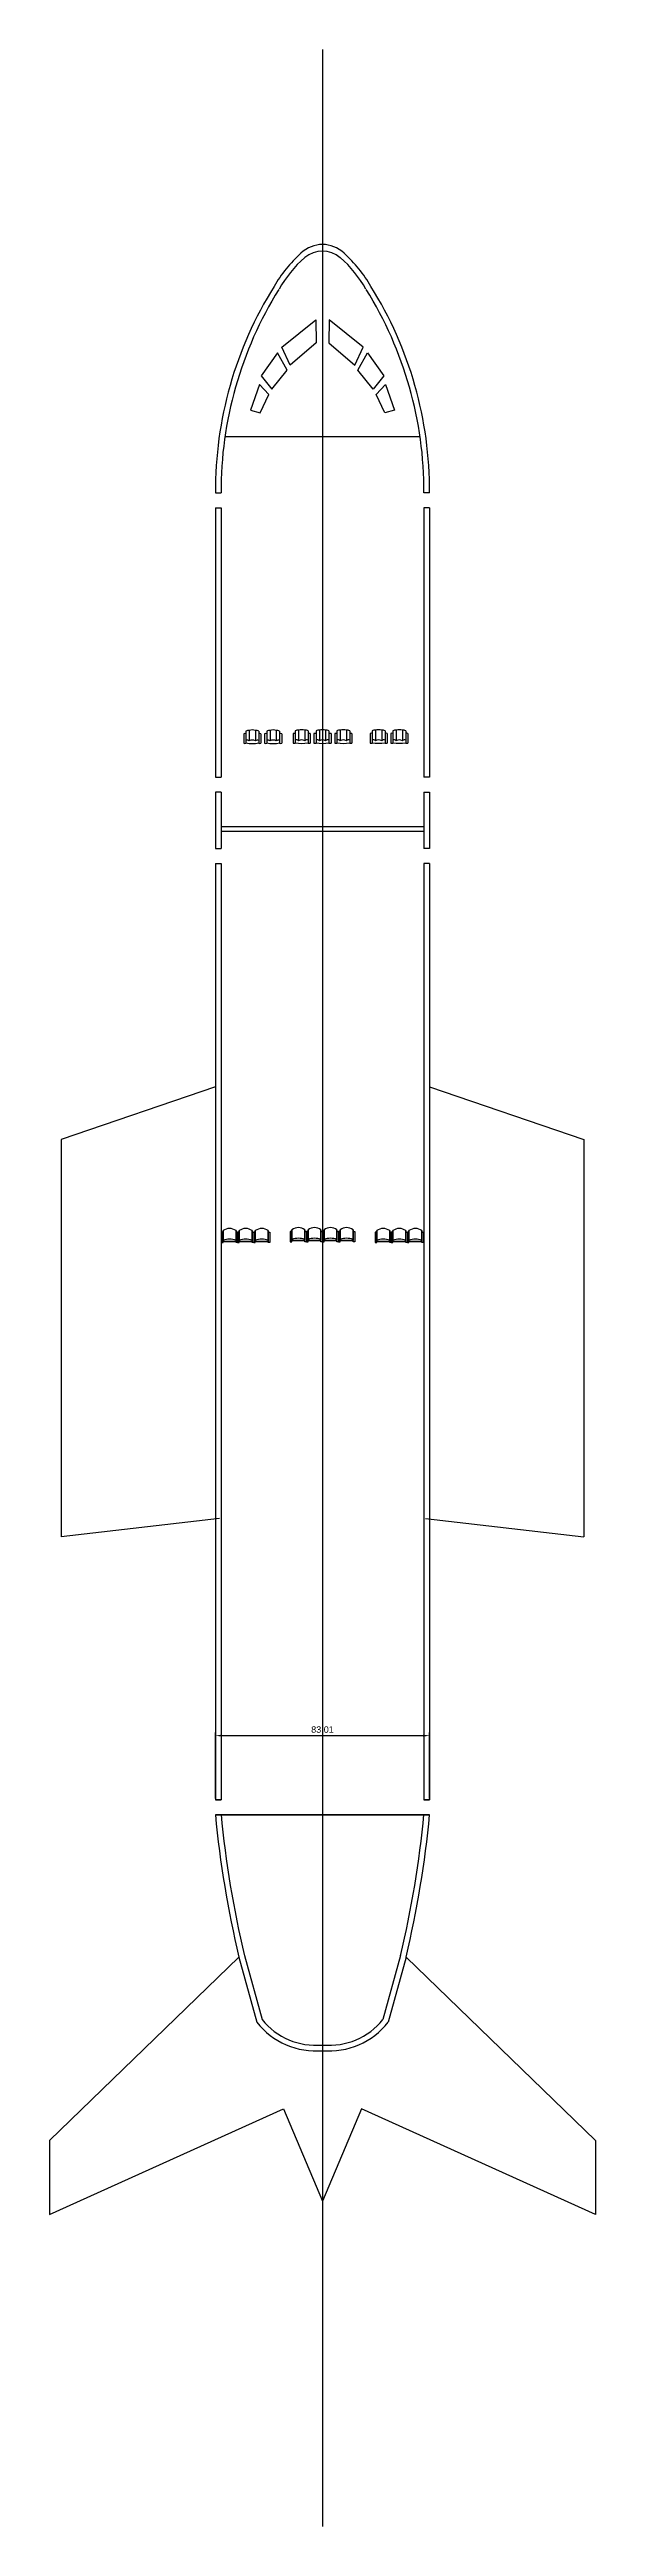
# Model space of a CAD drawing. Header units: millimetres. Extents: x 3162 to 3374, y 1454 to 2415.
import ezdxf

# ---------------------------------------------------------------- set-up
doc = ezdxf.new("R2010")
doc.units = ezdxf.units.MM
for name, color, linetype in [('fotele', 7, 'Continuous'), ('Kadłub', 1, 'Continuous'), ('korytarz', 253, 'Continuous'), ('skrzydła', 3, 'Continuous'), ('srodek', 251, 'Continuous'), ('szyby', 4, 'Continuous')]:
    doc.layers.add(name, color=color, linetype=linetype)
doc.styles.get("Standard").update_dxf_attribs({"font": 'Arial.ttf'})
doc.dimstyles.new('ISO-25', dxfattribs={"dimtxt": 2.5, "dimasz": 2.5, "dimexe": 1.25, "dimexo": 0.625, "dimtad": 1, "dimtxsty": 'Standard', "dimcen": 2.5, "dimadec": 0, "dimazin": 0, "dimtfac": 1, "dimtmove": 0, "dimatfit": 3, "dimfxl": 1, "dimarcsym": 0})

# ---------------------------------------------------------------- blocks, each defined once
blk = doc.blocks.new('*D29')
at = {"layer": 'Defpoints', "color": 0, "transparency": 16777216}
for p in [(3309.81, 1760.92), (3226.8, 1735.97), (3309.81, 1735.97)]:
    blk.add_point(p, dxfattribs=at)
at = {"layer": 'srodek', "color": 0, "lineweight": -2, "transparency": 16777216}
for p, q in [((3226.8, 1736.6), (3226.8, 1762.17)), ((3229.3, 1760.92), (3307.31, 1760.92)), ((3309.81, 1736.6), (3309.81, 1762.17))]:
    blk.add_line(p, q, dxfattribs=at)
at = {"layer": 'srodek', "color": 0, "transparency": 16777216}
for points in [[(3229.3, 1761.34), (3229.3, 1760.5), (3226.8, 1760.92)], [(3307.31, 1761.34), (3307.31, 1760.5), (3309.81, 1760.92)]]:
    blk.add_solid(points, dxfattribs=at)
at = {"layer": 'srodek', "color": 0, "transparency": 16777216, "insert": (3268.3, 1763.05), "char_height": 2.5, "attachment_point": 5}
blk.add_mtext('83,01', dxfattribs=at)

msp = doc.modelspace()

# ---------------------------------------------------------------- linework, layer by layer
at = {"layer": 'fotele'}
for p, q in [((3237.824, 2149.437), (3237.824, 2145.782)), ((3238.628, 2150.516), (3238.628, 2145.782)), ((3239.921, 2150.74), (3239.921, 2146.678)), ((3242.336, 2150.74), (3242.336, 2146.678)), ((3243.628, 2150.516), (3243.628, 2145.918)), ((3243.628, 2150.516), (3243.628, 2145.782)), ((3244.433, 2149.437), (3244.433, 2145.782)), ((3245.876, 2149.437), (3245.876, 2145.782)), ((3246.681, 2150.516), (3246.681, 2145.782)), ((3247.974, 2150.74), (3247.974, 2146.678)), ((3250.389, 2150.74), (3250.389, 2146.678)), ((3251.681, 2150.516), (3251.681, 2145.918)), ((3251.681, 2150.516), (3251.681, 2145.782)), ((3252.486, 2149.437), (3252.486, 2145.782)), ((3256.947, 2149.506), (3256.947, 2145.851)), ((3257.752, 2150.585), (3257.752, 2145.851)), ((3259.044, 2150.808), (3259.044, 2146.746)), ((3261.46, 2150.808), (3261.46, 2146.746)), ((3262.752, 2150.585), (3262.752, 2145.986)), ((3262.752, 2150.585), (3262.752, 2145.851)), ((3263.557, 2149.506), (3263.557, 2145.851)), ((3265, 2149.506), (3265, 2145.851)), ((3265.805, 2150.585), (3265.805, 2145.851)), ((3267.097, 2150.808), (3267.097, 2146.746)), ((3269.513, 2150.808), (3269.513, 2146.746)), ((3270.805, 2150.585), (3270.805, 2145.986)), ((3270.805, 2150.585), (3270.805, 2145.851)), ((3271.61, 2149.506), (3271.61, 2145.851)), ((3273.053, 2149.506), (3273.053, 2145.851)), ((3273.858, 2150.585), (3273.858, 2145.986)), ((3273.858, 2150.585), (3273.858, 2145.851)), ((3275.15, 2150.808), (3275.15, 2146.746)), ((3277.566, 2150.808), (3277.566, 2146.746)), ((3278.858, 2150.585), (3278.858, 2145.851)), ((3279.663, 2149.506), (3279.663, 2145.851)), ((3286.736, 2149.516), (3286.736, 2145.862)), ((3287.541, 2150.595), (3287.541, 2145.862)), ((3288.833, 2150.819), (3288.833, 2146.757)), ((3291.249, 2150.819), (3291.249, 2146.757)), ((3292.541, 2150.595), (3292.541, 2145.997)), ((3292.541, 2150.595), (3292.541, 2145.862)), ((3293.346, 2149.516), (3293.346, 2145.862)), ((3294.789, 2149.516), (3294.789, 2145.862)), ((3295.594, 2150.595), (3295.594, 2145.862)), ((3296.886, 2150.819), (3296.886, 2146.757)), ((3299.301, 2150.819), (3299.301, 2146.757)), ((3300.594, 2150.595), (3300.594, 2145.997)), ((3300.594, 2150.595), (3300.594, 2145.862)), ((3301.399, 2149.516), (3301.399, 2145.862)), ((3229.786, 1956.109), (3229.167, 1956.109)), ((3229.167, 1956.109), (3229.167, 1952.59)), ((3229.167, 1952.59), (3229.167, 1952.109)), ((3229.167, 1952.109), (3229.786, 1952.109)), ((3229.786, 1956.762), (3229.786, 1955.774)), ((3229.786, 1952.109), (3229.786, 1952.59)), ((3234.786, 1956.762), (3234.786, 1955.774)), ((3234.786, 1956.109), (3235.405, 1956.109)), ((3234.786, 1952.109), (3234.786, 1952.59)), ((3235.405, 1952.109), (3234.786, 1952.109)), ((3235.405, 1956.109), (3235.405, 1952.59)), ((3236.024, 1956.109), (3235.405, 1956.109)), ((3235.405, 1956.109), (3235.405, 1952.59)), ((3235.405, 1952.59), (3235.405, 1952.109)), ((3235.405, 1952.59), (3235.405, 1952.109)), ((3235.405, 1952.109), (3236.024, 1952.109)), ((3236.024, 1956.762), (3236.024, 1955.774)), ((3236.024, 1952.109), (3236.024, 1952.59)), ((3241.024, 1956.762), (3241.024, 1955.774)), ((3241.024, 1956.109), (3241.642, 1956.109)), ((3241.024, 1952.109), (3241.024, 1952.59)), ((3241.642, 1952.109), (3241.024, 1952.109)), ((3241.642, 1956.109), (3241.642, 1952.59)), ((3242.261, 1956.109), (3241.642, 1956.109)), ((3241.642, 1952.59), (3241.642, 1952.109)), ((3241.642, 1952.109), (3242.261, 1952.109)), ((3242.261, 1956.762), (3242.261, 1955.774)), ((3242.261, 1952.109), (3242.261, 1952.59)), ((3247.261, 1956.762), (3247.261, 1955.774)), ((3247.261, 1956.109), (3247.88, 1956.109)), ((3247.261, 1952.109), (3247.261, 1952.59)), ((3247.88, 1952.109), (3247.261, 1952.109)), ((3247.88, 1956.109), (3247.88, 1952.59)), ((3247.88, 1952.59), (3247.88, 1952.109)), ((3256.449, 1956.441), (3255.83, 1956.441)), ((3255.83, 1956.441), (3255.83, 1952.922)), ((3255.83, 1952.922), (3255.83, 1952.441)), ((3255.83, 1952.441), (3256.449, 1952.441)), ((3256.449, 1957.093), (3256.449, 1956.106)), ((3256.449, 1952.441), (3256.449, 1952.922)), ((3261.449, 1957.093), (3261.449, 1956.106)), ((3261.449, 1956.441), (3262.067, 1956.441)), ((3261.449, 1952.441), (3261.449, 1952.922)), ((3262.067, 1952.441), (3261.449, 1952.441)), ((3262.067, 1956.441), (3262.067, 1952.922)), ((3262.686, 1956.441), (3262.067, 1956.441)), ((3262.067, 1956.441), (3262.067, 1952.922)), ((3262.067, 1952.922), (3262.067, 1952.441)), ((3262.067, 1952.922), (3262.067, 1952.441)), ((3262.067, 1952.441), (3262.686, 1952.441)), ((3262.686, 1957.093), (3262.686, 1956.106)), ((3262.686, 1952.441), (3262.686, 1952.922)), ((3267.686, 1957.093), (3267.686, 1956.106)), ((3267.686, 1956.441), (3268.305, 1956.441)), ((3267.686, 1952.441), (3267.686, 1952.922)), ((3268.305, 1952.441), (3267.686, 1952.441)), ((3268.305, 1956.681), (3268.305, 1953.162)), ((3268.305, 1956.441), (3268.305, 1952.922)), ((3268.923, 1956.441), (3268.305, 1956.441)), ((3268.305, 1953.162), (3268.305, 1952.681)), ((3268.305, 1952.922), (3268.305, 1952.441)), ((3268.305, 1952.441), (3268.923, 1952.441)), ((3268.923, 1957.093), (3268.923, 1956.106)), ((3268.923, 1952.441), (3268.923, 1952.922)), ((3273.923, 1957.093), (3273.923, 1956.106)), ((3273.923, 1956.441), (3274.542, 1956.441)), ((3273.923, 1952.441), (3273.923, 1952.922)), ((3274.542, 1952.441), (3273.923, 1952.441)), ((3274.542, 1956.441), (3274.542, 1952.922)), ((3275.161, 1956.441), (3274.542, 1956.441)), ((3274.542, 1956.441), (3274.542, 1952.922)), ((3274.542, 1952.922), (3274.542, 1952.441)), ((3274.542, 1952.922), (3274.542, 1952.441)), ((3274.542, 1952.441), (3275.161, 1952.441)), ((3275.161, 1957.093), (3275.161, 1956.106)), ((3275.161, 1952.441), (3275.161, 1952.922)), ((3280.161, 1957.093), (3280.161, 1956.106)), ((3280.161, 1956.441), (3280.78, 1956.441)), ((3280.161, 1952.441), (3280.161, 1952.922)), ((3280.78, 1952.441), (3280.161, 1952.441)), ((3280.78, 1956.441), (3280.78, 1952.922)), ((3280.78, 1952.922), (3280.78, 1952.441)), ((3289.349, 1956.109), (3288.73, 1956.109)), ((3288.73, 1956.109), (3288.73, 1952.59)), ((3288.73, 1952.59), (3288.73, 1952.109)), ((3288.73, 1952.109), (3289.349, 1952.109)), ((3289.349, 1956.762), (3289.349, 1955.774)), ((3289.349, 1952.109), (3289.349, 1952.59)), ((3294.349, 1956.762), (3294.349, 1955.774)), ((3294.349, 1956.109), (3294.967, 1956.109)), ((3294.349, 1952.109), (3294.349, 1952.59)), ((3294.967, 1952.109), (3294.349, 1952.109)), ((3295.586, 1956.109), (3294.967, 1956.109)), ((3294.967, 1956.109), (3294.967, 1952.59)), ((3294.967, 1952.59), (3294.967, 1952.109)), ((3294.967, 1952.109), (3295.586, 1952.109)), ((3295.586, 1956.762), (3295.586, 1955.774)), ((3295.586, 1952.109), (3295.586, 1952.59)), ((3300.586, 1956.762), (3300.586, 1955.774)), ((3300.586, 1956.109), (3301.205, 1956.109)), ((3300.586, 1952.109), (3300.586, 1952.59)), ((3301.205, 1952.109), (3300.586, 1952.109)), ((3301.823, 1956.109), (3301.205, 1956.109)), ((3301.205, 1956.109), (3301.205, 1952.59)), ((3301.205, 1956.109), (3301.205, 1952.59)), ((3301.205, 1952.59), (3301.205, 1952.109)), ((3301.205, 1952.59), (3301.205, 1952.109)), ((3301.205, 1952.109), (3301.823, 1952.109)), ((3301.823, 1956.762), (3301.823, 1955.774)), ((3301.823, 1952.109), (3301.823, 1952.59)), ((3306.823, 1956.762), (3306.823, 1955.774)), ((3306.823, 1956.109), (3307.442, 1956.109)), ((3306.823, 1952.109), (3306.823, 1952.59)), ((3307.442, 1952.109), (3306.823, 1952.109)), ((3307.442, 1956.109), (3307.442, 1952.59)), ((3307.442, 1952.59), (3307.442, 1952.109))]:
    msp.add_line(p, q, dxfattribs=at)
for points in [[(3229.786, 1956.762), (3229.786, 1952.59), (3234.786, 1952.59), (3234.786, 1956.762)], [(3234.786, 1956.762), (3234.786, 1952.59), (3229.786, 1952.59), (3229.786, 1956.762)], [(3236.024, 1956.762), (3236.024, 1952.59), (3241.024, 1952.59), (3241.024, 1956.762)], [(3241.024, 1956.762), (3241.024, 1952.59), (3236.024, 1952.59), (3236.024, 1956.762)], [(3242.261, 1956.762), (3242.261, 1952.59), (3247.261, 1952.59), (3247.261, 1956.762)], [(3247.261, 1956.762), (3247.261, 1952.59), (3242.261, 1952.59), (3242.261, 1956.762)], [(3256.449, 1957.093), (3256.449, 1952.922), (3261.449, 1952.922), (3261.449, 1957.093)], [(3261.449, 1957.093), (3261.449, 1952.922), (3256.449, 1952.922), (3256.449, 1957.093)], [(3262.686, 1957.093), (3262.686, 1952.922), (3267.686, 1952.922), (3267.686, 1957.093)], [(3267.686, 1957.093), (3267.686, 1952.922), (3262.686, 1952.922), (3262.686, 1957.093)], [(3268.923, 1957.093), (3268.923, 1952.922), (3273.923, 1952.922), (3273.923, 1957.093)], [(3273.923, 1957.093), (3273.923, 1952.922), (3268.923, 1952.922), (3268.923, 1957.093)], [(3275.161, 1957.093), (3275.161, 1952.922), (3280.161, 1952.922), (3280.161, 1957.093)], [(3280.161, 1957.093), (3280.161, 1952.922), (3275.161, 1952.922), (3275.161, 1957.093)], [(3294.349, 1956.762), (3294.349, 1952.59), (3289.349, 1952.59), (3289.349, 1956.762)], [(3289.349, 1956.762), (3289.349, 1952.59), (3294.349, 1952.59), (3294.349, 1956.762)], [(3300.586, 1956.762), (3300.586, 1952.59), (3295.586, 1952.59), (3295.586, 1956.762)], [(3295.586, 1956.762), (3295.586, 1952.59), (3300.586, 1952.59), (3300.586, 1956.762)], [(3306.823, 1956.762), (3306.823, 1952.59), (3301.823, 1952.59), (3301.823, 1956.762)], [(3301.823, 1956.762), (3301.823, 1952.59), (3306.823, 1952.59), (3306.823, 1956.762)]]:
    msp.add_lwpolyline(points, dxfattribs=at)
for centre, radius, start, end in [((3238.226, 2148.753), 0.794, 59.549067, 120.450933), ((3238.226, 2146.467), 0.794, 239.549067, 300.450933), ((3239.661, 2148.395), 2.359, 83.676976, 115.945564), ((3239.102, 2145.764), 1.227, 48.129233, 112.706513), ((3241.128, 2158.06), 12.397, 258.365638, 281.634362), ((3241.128, 2158.06), 12.397, 258.365638, 281.634362), ((3241.128, 2146.73), 4.188, 73.235777, 106.764223), ((3241.128, 2146.73), 4.188, 73.235777, 106.764223), ((3241.128, 2144.405), 2.574, 62.014413, 117.985587), ((3242.596, 2148.395), 2.359, 64.054436, 96.323024), ((3243.155, 2145.764), 1.227, 67.293487, 131.870767), ((3243.155, 2145.764), 1.227, 67.293487, 131.870767), ((3244.031, 2148.753), 0.794, 59.549067, 120.450933), ((3244.031, 2146.467), 0.794, 239.549067, 300.450933), ((3246.279, 2148.753), 0.794, 59.549067, 120.450933), ((3246.279, 2146.467), 0.794, 239.549067, 300.450933), ((3247.714, 2148.395), 2.359, 83.676976, 115.945564), ((3247.155, 2145.764), 1.227, 48.129233, 112.706513), ((3249.181, 2158.06), 12.397, 258.365638, 281.634362), ((3249.181, 2158.06), 12.397, 258.365638, 281.634362), ((3249.181, 2146.73), 4.188, 73.235777, 106.764223), ((3249.181, 2146.73), 4.188, 73.235777, 106.764223), ((3249.181, 2144.405), 2.574, 62.014413, 117.985587), ((3250.649, 2148.395), 2.359, 64.054436, 96.323024), ((3251.208, 2145.764), 1.227, 67.293487, 131.870767), ((3251.208, 2145.764), 1.227, 67.293487, 131.870767), ((3252.084, 2148.753), 0.794, 59.549067, 120.450933), ((3252.084, 2146.467), 0.794, 239.549067, 300.450933), ((3257.349, 2148.821), 0.794, 59.549067, 120.450933), ((3257.349, 2146.536), 0.794, 239.549067, 300.450933), ((3258.784, 2148.463), 2.359, 83.676976, 115.945564), ((3258.225, 2145.833), 1.227, 48.129233, 112.706513), ((3260.252, 2158.128), 12.397, 258.365638, 281.634362), ((3260.252, 2158.128), 12.397, 258.365638, 281.634362), ((3260.252, 2146.798), 4.188, 73.235777, 106.764223), ((3260.252, 2146.798), 4.188, 73.235777, 106.764223), ((3260.252, 2144.473), 2.574, 62.014413, 117.985587), ((3261.72, 2148.463), 2.359, 64.054436, 96.323024), ((3262.278, 2145.833), 1.227, 67.293487, 131.870767), ((3262.278, 2145.833), 1.227, 67.293487, 131.870767), ((3263.154, 2148.821), 0.794, 59.549067, 120.450933), ((3263.154, 2146.536), 0.794, 239.549067, 300.450933), ((3265.402, 2148.821), 0.794, 59.549067, 120.450933), ((3265.402, 2146.536), 0.794, 239.549067, 300.450933), ((3266.837, 2148.463), 2.359, 83.676976, 115.945564), ((3266.278, 2145.833), 1.227, 48.129233, 112.706513), ((3268.305, 2158.128), 12.397, 258.365638, 281.634362), ((3268.305, 2158.128), 12.397, 258.365638, 281.634362), ((3268.305, 2146.798), 4.188, 73.235777, 106.764223), ((3268.305, 2146.798), 4.188, 73.235777, 106.764223), ((3268.305, 2144.473), 2.574, 62.014413, 117.985587), ((3269.772, 2148.463), 2.359, 64.054436, 96.323024), ((3270.331, 2145.833), 1.227, 67.293487, 131.870767), ((3270.331, 2145.833), 1.227, 67.293487, 131.870767), ((3271.207, 2148.821), 0.794, 59.549067, 120.450933), ((3271.207, 2146.536), 0.794, 239.549067, 300.450933), ((3273.455, 2148.821), 0.794, 59.549067, 120.450933), ((3273.455, 2146.536), 0.794, 239.549067, 300.450933), ((3274.89, 2148.463), 2.359, 83.676976, 115.945564), ((3274.331, 2145.833), 1.227, 48.129233, 112.706513), ((3274.331, 2145.833), 1.227, 48.129233, 112.706513), ((3276.358, 2158.128), 12.397, 258.365638, 281.634362), ((3276.358, 2158.128), 12.397, 258.365638, 281.634362), ((3276.358, 2146.798), 4.188, 73.235777, 106.764223), ((3276.358, 2146.798), 4.188, 73.235777, 106.764223), ((3276.358, 2144.473), 2.574, 62.014413, 117.985587), ((3277.825, 2148.463), 2.359, 64.054436, 96.323024), ((3278.384, 2145.833), 1.227, 67.293487, 131.870767), ((3279.26, 2148.821), 0.794, 59.549067, 120.450933), ((3279.26, 2146.536), 0.794, 239.549067, 300.450933), ((3287.138, 2148.832), 0.794, 59.549067, 120.450933), ((3287.138, 2146.546), 0.794, 239.549067, 300.450933), ((3288.573, 2148.474), 2.359, 83.676976, 115.945564), ((3288.014, 2145.843), 1.227, 48.129233, 112.706513), ((3290.041, 2158.139), 12.397, 258.365638, 281.634362), ((3290.041, 2158.139), 12.397, 258.365638, 281.634362), ((3290.041, 2146.809), 4.188, 73.235777, 106.764223), ((3290.041, 2146.809), 4.188, 73.235777, 106.764223), ((3290.041, 2144.484), 2.574, 62.014413, 117.985587), ((3291.508, 2148.474), 2.359, 64.054436, 96.323024), ((3292.067, 2145.843), 1.227, 67.293487, 131.870767), ((3292.067, 2145.843), 1.227, 67.293487, 131.870767), ((3292.943, 2148.832), 0.794, 59.549067, 120.450933), ((3292.943, 2146.546), 0.794, 239.549067, 300.450933), ((3295.191, 2148.832), 0.794, 59.549067, 120.450933), ((3295.191, 2146.546), 0.794, 239.549067, 300.450933), ((3296.626, 2148.474), 2.359, 83.676976, 115.945564), ((3296.067, 2145.843), 1.227, 48.129233, 112.706513), ((3298.094, 2158.139), 12.397, 258.365638, 281.634362), ((3298.094, 2158.139), 12.397, 258.365638, 281.634362), ((3298.094, 2146.809), 4.188, 73.235777, 106.764223), ((3298.094, 2146.809), 4.188, 73.235777, 106.764223), ((3298.094, 2144.484), 2.574, 62.014413, 117.985587), ((3299.561, 2148.474), 2.359, 64.054436, 96.323024), ((3300.12, 2145.843), 1.227, 67.293487, 131.870767), ((3300.12, 2145.843), 1.227, 67.293487, 131.870767), ((3300.996, 2148.832), 0.794, 59.549067, 120.450933), ((3300.996, 2146.546), 0.794, 239.549067, 300.450933), ((3232.286, 1953.402), 4.188, 53.345339, 126.654661), ((3232.286, 1953.402), 4.188, 53.345339, 126.654661), ((3232.286, 1945.804), 7.642, 70.90593, 109.09407), ((3232.286, 1945.804), 7.642, 70.90593, 109.09407), ((3238.524, 1953.402), 4.188, 53.345339, 126.654661), ((3238.524, 1953.402), 4.188, 53.345339, 126.654661), ((3238.524, 1945.804), 7.642, 70.90593, 109.09407), ((3238.524, 1945.804), 7.642, 70.90593, 109.09407), ((3244.761, 1953.402), 4.188, 53.345339, 126.654661), ((3244.761, 1953.402), 4.188, 53.345339, 126.654661), ((3244.761, 1945.804), 7.642, 70.90593, 109.09407), ((3244.761, 1945.804), 7.642, 70.90593, 109.09407), ((3258.949, 1953.734), 4.188, 53.345339, 126.654661), ((3258.949, 1953.734), 4.188, 53.345339, 126.654661), ((3258.949, 1946.135), 7.642, 70.90593, 109.09407), ((3258.949, 1946.135), 7.642, 70.90593, 109.09407), ((3265.186, 1953.734), 4.188, 53.345339, 126.654661), ((3265.186, 1953.734), 4.188, 53.345339, 126.654661), ((3265.186, 1946.135), 7.642, 70.90593, 109.09407), ((3265.186, 1946.135), 7.642, 70.90593, 109.09407), ((3271.423, 1953.734), 4.188, 53.345339, 126.654661), ((3271.423, 1953.734), 4.188, 53.345339, 126.654661), ((3271.423, 1946.135), 7.642, 70.90593, 109.09407), ((3271.423, 1946.135), 7.642, 70.90593, 109.09407), ((3277.661, 1953.734), 4.188, 53.345339, 126.654661), ((3277.661, 1953.734), 4.188, 53.345339, 126.654661), ((3277.661, 1946.135), 7.642, 70.90593, 109.09407), ((3277.661, 1946.135), 7.642, 70.90593, 109.09407), ((3291.849, 1953.402), 4.188, 53.345339, 126.654661), ((3291.849, 1953.402), 4.188, 53.345339, 126.654661), ((3291.849, 1945.804), 7.642, 70.90593, 109.09407), ((3291.849, 1945.804), 7.642, 70.90593, 109.09407), ((3298.086, 1953.402), 4.188, 53.345339, 126.654661), ((3298.086, 1953.402), 4.188, 53.345339, 126.654661), ((3298.086, 1945.804), 7.642, 70.90593, 109.09407), ((3298.086, 1945.804), 7.642, 70.90593, 109.09407), ((3304.323, 1953.402), 4.188, 53.345339, 126.654661), ((3304.323, 1953.402), 4.188, 53.345339, 126.654661), ((3304.323, 1945.804), 7.642, 70.90593, 109.09407), ((3304.323, 1945.804), 7.642, 70.90593, 109.09407)]:
    msp.add_arc(centre, radius, start, end, dxfattribs=at)
at = {"layer": 'Kadłub'}
for p, q in [((3226.8, 2242.844), (3228.989, 2242.858)), ((3309.809, 2242.844), (3307.621, 2242.858)), ((3226.8, 2237.049), (3226.8, 2132.569)), ((3226.8, 2237.049), (3228.989, 2237.049)), ((3228.989, 2237.049), (3228.99, 2132.582)), ((3307.621, 2237.049), (3307.62, 2132.582)), ((3307.621, 2237.049), (3307.621, 2132.569)), ((3309.809, 2237.049), (3307.621, 2237.049)), ((3309.809, 2237.049), (3309.809, 2132.569)), ((3309.809, 2237.049), (3309.809, 2132.569)), ((3226.8, 2132.569), (3228.99, 2132.569)), ((3309.809, 2132.569), (3307.62, 2132.569)), ((3226.8, 2126.774), (3226.8, 2104.988)), ((3228.989, 2126.774), (3226.8, 2126.774)), ((3228.989, 2126.774), (3228.989, 2104.988)), ((3307.621, 2126.774), (3307.621, 2104.988)), ((3307.621, 2126.774), (3309.809, 2126.774)), ((3307.621, 2126.774), (3307.621, 2104.988)), ((3309.809, 2126.774), (3309.809, 2104.988)), ((3309.809, 2126.774), (3309.809, 2104.988)), ((3226.8, 2104.988), (3228.989, 2104.988)), ((3309.809, 2104.988), (3307.621, 2104.988)), ((3226.8, 2099.193), (3228.989, 2099.193)), ((3226.8, 2099.193), (3226.8, 1735.973)), ((3228.989, 2099.193), (3228.989, 1735.987)), ((3309.809, 2099.193), (3307.621, 2099.193)), ((3307.621, 2099.193), (3307.621, 1735.987)), ((3307.621, 2099.193), (3307.621, 1735.987)), ((3309.809, 2099.193), (3309.809, 1735.973)), ((3309.809, 2099.193), (3309.809, 1735.973)), ((3226.8, 1735.973), (3228.989, 1735.987)), ((3228.989, 1730.178), (3226.8, 1730.178)), ((3309.809, 1735.973), (3307.621, 1735.987)), ((3307.621, 1730.178), (3309.809, 1730.178)), ((3235.928, 1675.052), (3242.883, 1649.768)), ((3238.039, 1675.632), (3244.874, 1650.781)), ((3298.571, 1675.632), (3291.735, 1650.781)), ((3300.681, 1675.052), (3293.726, 1649.768))]:
    msp.add_line(p, q, dxfattribs=at)
for centre, radius, start, end in [((3291.677, 2299.414), 48.238, 131.099792, 150.8948), ((3268.305, 2327.29), 11.889, 45.463115, 134.536885), ((3268.263, 2326.025), 10.606, 49.119747, 130.287719), ((3244.933, 2299.414), 48.238, 29.1052, 48.900208), ((3291.677, 2299.414), 46.05, 131.099792, 150.8948), ((3244.933, 2299.414), 46.05, 29.1052, 48.900208), ((3375.845, 2243.76), 149.047, 147.939031, 180.352095), ((3375.845, 2243.76), 146.859, 147.939031, 180.352095), ((3160.765, 2243.76), 146.859, 359.647905, 32.060969), ((3160.765, 2243.76), 146.859, 359.647905, 32.060969), ((3160.765, 2243.76), 149.047, 359.647905, 32.060969), ((3160.765, 2243.76), 149.047, 359.647905, 32.060969), ((3618.784, 1766.766), 393.687, 185.332558, 193.471532), ((3618.784, 1766.766), 391.499, 185.332558, 193.471532), ((2917.826, 1766.766), 391.499, 346.528468, 354.667442), ((2917.826, 1766.766), 391.499, 346.528468, 354.667442), ((2917.826, 1766.766), 393.687, 346.528468, 354.667442), ((2917.826, 1766.766), 393.687, 346.528468, 354.667442), ((3265.776, 1667.728), 29.097, 218.115439, 274.985856), ((3265.776, 1667.728), 26.909, 219.034796, 274.985856), ((3270.834, 1667.728), 29.097, 265.014144, 321.884561), ((3270.834, 1667.728), 26.909, 265.014144, 320.965204)]:
    msp.add_arc(centre, radius, start, end, dxfattribs=at)
at = {"layer": 'korytarz'}
msp.add_line((3268.305, 2414.797), (3268.305, 1454.231), dxfattribs=at)
at = {"layer": 'skrzydła'}
for p, q in [((3226.8, 2012.549), (3166.939, 1992.141)), ((3309.809, 2012.549), (3369.67, 1992.141)), ((3166.939, 1992.141), (3166.939, 1838.073)), ((3369.67, 1992.141), (3369.67, 1838.073)), ((3228.336, 1845.153), (3166.939, 1838.073)), ((3308.274, 1845.153), (3369.67, 1838.073)), ((3235.928, 1675.052), (3162.483, 1603.922)), ((3300.681, 1675.052), (3374.127, 1603.922)), ((3162.483, 1575.199), (3253.248, 1616.15)), ((3253.248, 1616.15), (3268.305, 1580.369)), ((3283.362, 1616.15), (3268.305, 1580.369)), ((3374.127, 1575.199), (3283.362, 1616.15)), ((3162.483, 1603.922), (3162.483, 1575.199)), ((3374.127, 1603.922), (3374.127, 1575.199))]:
    msp.add_line(p, q, dxfattribs=at)
at = {"layer": 'srodek'}
for p, q in [((3230.486, 2264.697), (3306.123, 2264.697)), ((3228.989, 2113.512), (3307.621, 2113.512)), ((3228.989, 2111.678), (3307.621, 2111.678)), ((3307.611, 1730.178), (3228.989, 1730.178)), ((3228.998, 1730.178), (3307.621, 1730.178))]:
    msp.add_line(p, q, dxfattribs=at)
at = {"layer": 'szyby'}
for p, q in [((3252.569, 2299.396), (3265.689, 2309.966)), ((3265.689, 2309.966), (3265.907, 2301.015)), ((3270.92, 2309.966), (3270.703, 2301.015)), ((3284.04, 2299.396), (3270.92, 2309.966)), ((3250.903, 2297.207), (3244.516, 2288.297)), ((3254.622, 2290.472), (3250.903, 2297.207)), ((3255.713, 2292.445), (3252.569, 2299.396)), ((3265.907, 2301.015), (3255.713, 2292.445)), ((3270.703, 2301.015), (3280.896, 2292.445)), ((3280.896, 2292.445), (3284.04, 2299.396)), ((3281.987, 2290.472), (3285.707, 2297.207)), ((3285.707, 2297.207), (3292.094, 2288.297)), ((3244.516, 2288.297), (3248.657, 2283.129)), ((3248.657, 2283.129), (3254.622, 2290.472)), ((3287.953, 2283.129), (3281.987, 2290.472)), ((3292.094, 2288.297), (3287.953, 2283.129)), ((3243.911, 2284.921), (3240.404, 2274.896)), ((3247.447, 2281.01), (3243.911, 2284.921)), ((3244.143, 2273.94), (3247.447, 2281.01)), ((3289.162, 2281.01), (3292.698, 2284.921)), ((3292.467, 2273.94), (3289.162, 2281.01)), ((3292.698, 2284.921), (3296.206, 2274.896)), ((3240.404, 2274.896), (3244.143, 2273.94)), ((3296.206, 2274.896), (3292.467, 2273.94)), ((3228.989, 1735.987), (3226.8, 1735.973)), ((3226.8, 1730.178), (3228.989, 1730.178)), ((3307.621, 1735.987), (3309.809, 1735.973)), ((3309.809, 1730.178), (3307.621, 1730.178))]:
    msp.add_line(p, q, dxfattribs=at)

# ---------------------------------------------------------------- dimensions: what is measured, and where the dimension line sits
at = {"layer": 'srodek'}
dim = msp.add_linear_dim(base=(3309.809, 1760.921), p1=(3226.8, 1735.973), p2=(3309.809, 1735.973), dimstyle='ISO-25', dxfattribs=at)
dim.commit()
dim.dimension.update_dxf_attribs({"geometry": '*D29', "text_midpoint": (3268.305, 1763.052)})

doc.saveas('drawing.dxf')
